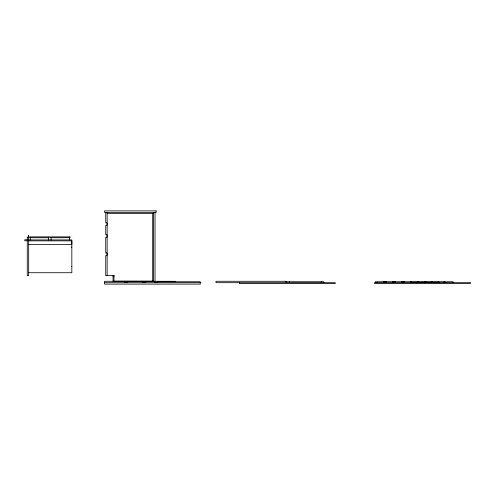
<?xml version="1.0" encoding="UTF-8"?>
<svg xmlns="http://www.w3.org/2000/svg" width="495" height="495" viewBox="0 0 495 495"><rect width="100%" height="100%" fill="white"/><g stroke="black" fill="none" stroke-linecap="round" stroke-linejoin="round"><path stroke-width="0.74" d="M157.497 282.41L156.909 282.695M127.166 281.284L127.543 282.169L126.77 282.695M145.45 281.284L145.827 282.169L145.054 282.695M157.299 281.284L157.639 281.872M107.155 212.695L105.738 212.695L105.751 222.948L106.629 222.521L107.155 223.288M107.155 213.401L153.611 213.401M107.155 223.449L106.864 225.609L105.751 225.361L105.738 234.748L106.629 234.37L107.155 235.144M107.155 235.298L106.864 237.458L105.738 237.26L105.738 253.032L106.629 252.654L107.155 253.428M27.262 239.772L24.75 239.772L24.75 240.793L27.262 240.793M28.673 239.927L71.837 239.927L71.837 272.726L28.673 272.726M28.673 240.867L71.843 240.867L71.843 244.4L28.679 244.4M71.36 247.147L71.837 247.147M107.155 253.582L106.864 255.742L105.738 255.544L105.738 275.635L114.314 275.635M71.36 266.452L71.837 266.452M113.039 276.575L113.98 276.575M173.071 281.284L104.563 281.284L104.563 284.105L200.302 284.105L200.302 282.695L104.563 282.695M173.856 281.284L175.428 281.284M285.528 281.754L323.817 281.754L323.817 282.695M411.394 282.224L417.675 282.224M418.461 282.224L424.735 282.224M425.521 282.224L431.801 282.224M432.581 282.224L438.861 282.224M154.786 281.284L154.589 282.41L156.748 282.695M142.937 281.284L142.739 282.41L144.899 282.695M124.653 281.284L124.455 282.41L126.615 282.695M452.987 282.695L452.987 281.754L446.707 281.754L446.707 282.224L445.766 282.224L445.766 281.754L385.89 281.754L385.89 282.224M444.745 281.754L444.745 282.695M443.959 281.754L443.959 282.695M438.861 281.754L438.861 282.695M432.581 281.754L432.581 282.695M431.801 281.754L431.801 282.695M425.91 281.754L425.91 282.695M425.521 281.754L425.521 282.695M424.735 281.754L424.735 282.695M418.461 281.754L418.461 282.695M417.675 281.754L417.675 282.695M411.394 281.754L411.394 282.695M410.609 281.754L410.609 282.695M404.335 281.754L404.335 282.224L403.388 282.224L403.388 281.754M402.373 281.754L402.373 282.695M401.587 281.754L401.587 282.695M395.307 281.754L395.307 282.224L394.367 282.224L394.367 281.754M393.346 281.754L393.346 282.695M392.56 281.754L392.56 282.695M386.286 281.754L386.286 282.224L385.339 282.224L385.339 281.754L377.258 281.754L377.258 282.224L376.318 282.224L376.318 281.754L375.297 281.754L375.297 282.695M385.104 281.754L385.104 282.224M384.324 281.754L384.324 282.695M383.538 281.754L383.538 282.695M321.305 281.754L321.305 282.695M289.445 281.754L289.445 282.695M286.228 282.695L286.228 281.284L215.993 281.284L215.993 282.695L335.276 282.695L335.276 283.635L239.537 283.635L239.537 282.695M200.234 282.695L200.234 281.754L157.07 281.754L157.07 282.695M155.022 212.46L155.022 281.154M153.611 212.46L153.611 281.154L113.98 281.123L113.98 275.635M152.67 213.401L152.67 281.123M113.039 275.635L113.039 281.284M107.155 212.46L107.155 275.635M69.362 237.73L69.362 239.927M51.078 237.73L51.078 239.927M48.566 237.73L48.566 239.927M30.282 237.73L30.282 239.927M27.274 237.21L27.268 275.635L28.679 275.635L28.679 235.298L28.394 237.458L27.274 237.21M156.123 210.895L104.563 210.895L104.563 212.46L156.123 212.46L156.123 210.895M49.197 236.87L29.657 236.87L29.657 237.73L49.197 237.73L49.197 236.87M69.987 236.87L50.453 236.87L50.453 237.73L69.987 237.73L69.987 236.87M470.25 282.695L374.511 282.695L374.511 283.635L470.25 283.635L470.25 282.695"/></g></svg>
